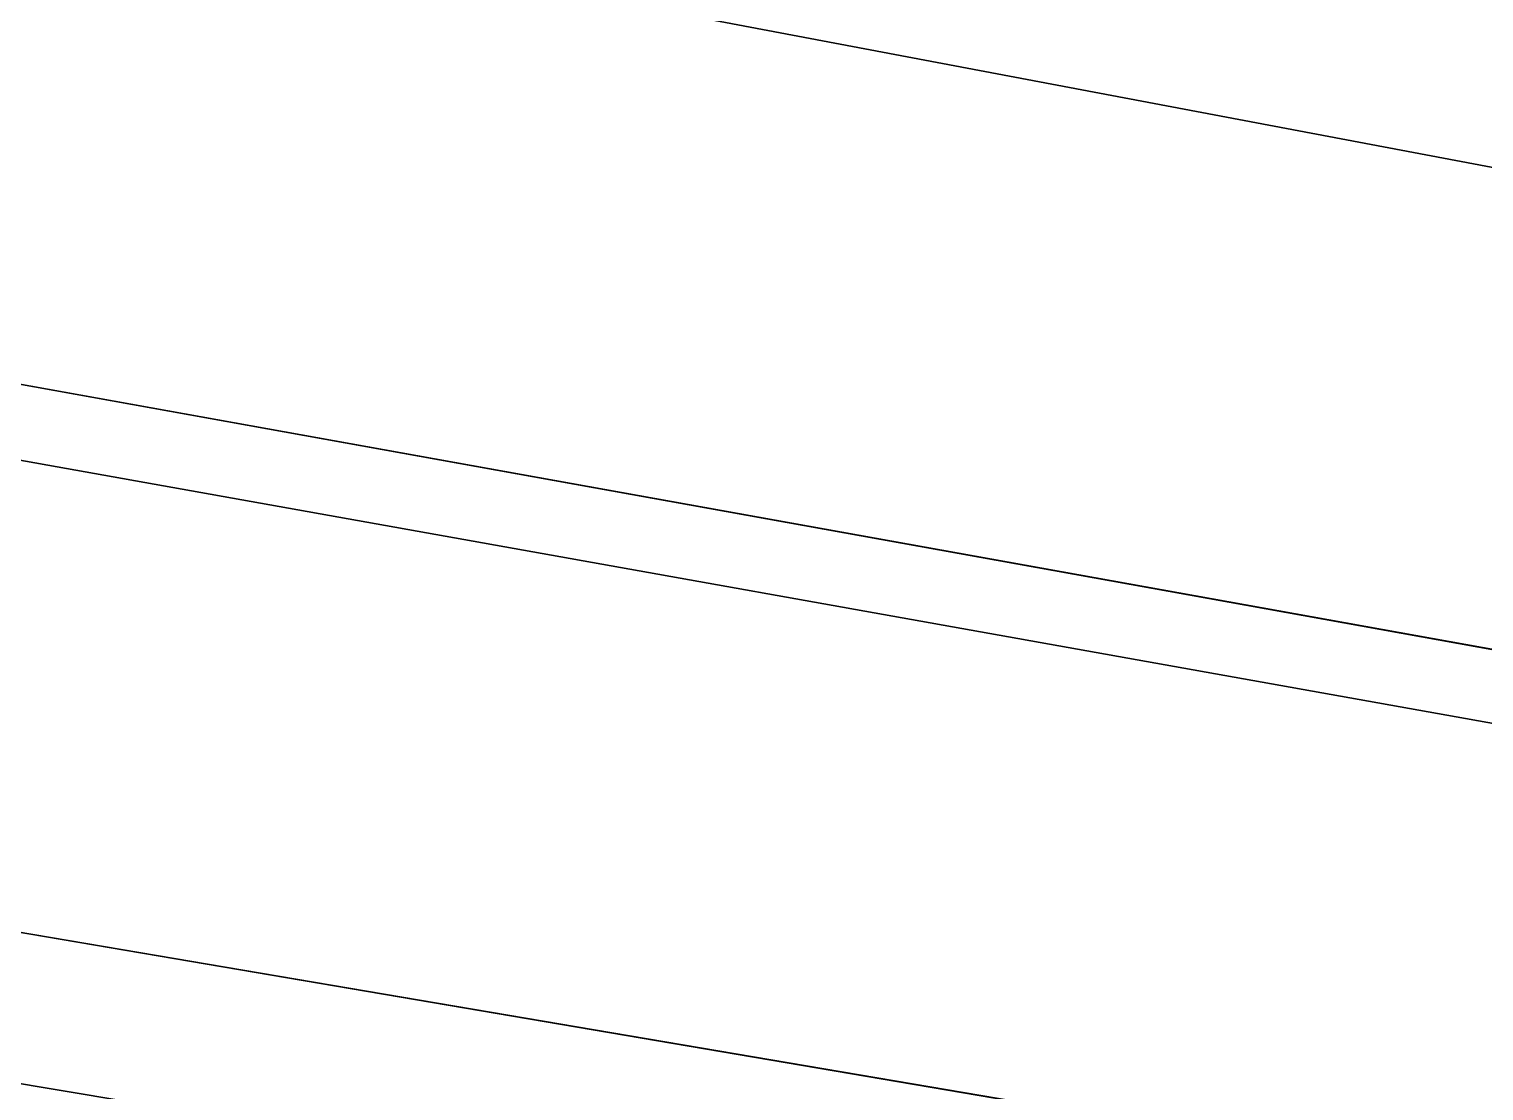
# Model space of a CAD drawing. Header units: metres. Extents: x 503497 to 504361, y 6966567 to 6966857.
# Drawn here: x 504140.60884 to 504140.61546, y 6966711.73104 to 6966711.73587 of the extents above; entities that cross this region are included whole.
import ezdxf

# ---------------------------------------------------------------- set-up
doc = ezdxf.new("R2010")
doc.units = ezdxf.units.M

msp = doc.modelspace()

# ---------------------------------------------------------------- linework, layer by layer
at = {"layer": 'SHADOW_APPROVED_20260114T072400'}
for points in [[(504128.3574, 6966713.6393), (504140.8554, 6966711.6898), (504068.847, 6966725.3285), (504056.349, 6966727.278), (504128.3574, 6966713.6393)], [(504140.8554, 6966711.6898), (504140.7719, 6966711.1544), (504068.7635, 6966724.7931), (504068.847, 6966725.3285), (504140.8554, 6966711.6898)], [(504140.8554, 6966711.6898), (504140.8554, 6966711.6898), (504068.847, 6966725.3285), (504068.847, 6966725.3285), (504140.8554, 6966711.6898)]]:
    msp.add_lwpolyline(points, close=True, dxfattribs=at)
at = {"layer": 'SHADOW_APPROVED_20260122T071500'}
for points in [[(504128.3574, 6966713.6393), (504140.8554, 6966711.6898), (504058.2889, 6966726.4579), (504045.7909, 6966728.4074), (504128.3574, 6966713.6393)], [(504140.8554, 6966711.6898), (504140.7719, 6966711.1544), (504058.2054, 6966725.9225), (504058.2889, 6966726.4579), (504140.8554, 6966711.6898)], [(504140.8554, 6966711.6898), (504140.8554, 6966711.6898), (504058.2889, 6966726.4579), (504058.2889, 6966726.4579), (504140.8554, 6966711.6898)]]:
    msp.add_lwpolyline(points, close=True, dxfattribs=at)
at = {"layer": 'SHADOW_APPROVED_20260126T071100'}
for points in [[(504128.3574, 6966713.6393), (504140.8554, 6966711.6898), (504052.4303, 6966726.7356), (504039.9323, 6966728.6851), (504128.3574, 6966713.6393)], [(504140.8554, 6966711.6898), (504140.7719, 6966711.1544), (504052.3468, 6966726.2002), (504052.4303, 6966726.7356), (504140.8554, 6966711.6898)], [(504140.8554, 6966711.6898), (504140.8554, 6966711.6898), (504052.4303, 6966726.7356), (504052.4303, 6966726.7356), (504140.8554, 6966711.6898)]]:
    msp.add_lwpolyline(points, close=True, dxfattribs=at)
at = {"layer": 'SHADOW_APPROVED_20261113T063500'}
for points in [[(504128.3574, 6966713.6393), (504140.8554, 6966711.6898), (504043.0453, 6966728.0595), (504030.5473, 6966730.009), (504128.3574, 6966713.6393)], [(504140.8554, 6966711.6898), (504140.7719, 6966711.1544), (504042.9618, 6966727.5241), (504043.0453, 6966728.0595), (504140.8554, 6966711.6898)], [(504140.8554, 6966711.6898), (504140.8554, 6966711.6898), (504043.0453, 6966728.0595), (504043.0453, 6966728.0595), (504140.8554, 6966711.6898)]]:
    msp.add_lwpolyline(points, close=True, dxfattribs=at)
at = {"layer": 'SHADOW_APPROVED_20261122T065200'}
for points in [[(504128.3574, 6966713.6393), (504140.8554, 6966711.6898), (504060.6913, 6966726.1406), (504048.1933, 6966728.0901), (504128.3574, 6966713.6393)], [(504140.8554, 6966711.6898), (504140.7719, 6966711.1544), (504060.6078, 6966725.6052), (504060.6913, 6966726.1406), (504140.8554, 6966711.6898)], [(504140.8554, 6966711.6898), (504140.8554, 6966711.6898), (504060.6913, 6966726.1406), (504060.6913, 6966726.1406), (504140.8554, 6966711.6898)]]:
    msp.add_lwpolyline(points, close=True, dxfattribs=at)
at = {"layer": 'SHADOW_COMPARATOR_RL48_20260114T072400'}
for points in [[(504128.3574, 6966713.6393), (504140.8554, 6966711.6898), (504095.9548, 6966720.1942), (504083.4568, 6966722.1437), (504128.3574, 6966713.6393)], [(504140.8554, 6966711.6898), (504140.7719, 6966711.1544), (504095.8713, 6966719.6588), (504095.9548, 6966720.1942), (504140.8554, 6966711.6898)], [(504140.8554, 6966711.6898), (504140.8554, 6966711.6898), (504095.9548, 6966720.1942), (504095.9548, 6966720.1942), (504140.8554, 6966711.6898)]]:
    msp.add_lwpolyline(points, close=True, dxfattribs=at)
at = {"layer": 'SHADOW_COMPARATOR_RL48_20260122T071500'}
for points in [[(504128.3574, 6966713.6393), (504140.8554, 6966711.6898), (504089.3713, 6966720.8984), (504076.8733, 6966722.8479), (504128.3574, 6966713.6393)], [(504140.8554, 6966711.6898), (504140.7719, 6966711.1544), (504089.2878, 6966720.363), (504089.3713, 6966720.8984), (504140.8554, 6966711.6898)], [(504140.8554, 6966711.6898), (504140.8554, 6966711.6898), (504089.3713, 6966720.8984), (504089.3713, 6966720.8984), (504140.8554, 6966711.6898)]]:
    msp.add_lwpolyline(points, close=True, dxfattribs=at)
at = {"layer": 'SHADOW_COMPARATOR_RL48_20260126T071100'}
for points in [[(504128.3574, 6966713.6393), (504140.8554, 6966711.6898), (504085.7182, 6966721.0716), (504073.2202, 6966723.0211), (504128.3574, 6966713.6393)], [(504140.8554, 6966711.6898), (504140.7719, 6966711.1544), (504085.6347, 6966720.5362), (504085.7182, 6966721.0716), (504140.8554, 6966711.6898)], [(504140.8554, 6966711.6898), (504140.8554, 6966711.6898), (504085.7182, 6966721.0716), (504085.7182, 6966721.0716), (504140.8554, 6966711.6898)]]:
    msp.add_lwpolyline(points, close=True, dxfattribs=at)
at = {"layer": 'SHADOW_COMPARATOR_RL48_20261113T063500'}
for points in [[(504128.3574, 6966713.6393), (504140.8554, 6966711.6898), (504079.8662, 6966721.8971), (504067.3682, 6966723.8466), (504128.3574, 6966713.6393)], [(504140.8554, 6966711.6898), (504140.7719, 6966711.1544), (504079.7827, 6966721.3617), (504079.8662, 6966721.8971), (504140.8554, 6966711.6898)], [(504140.8554, 6966711.6898), (504140.8554, 6966711.6898), (504079.8662, 6966721.8971), (504079.8662, 6966721.8971), (504140.8554, 6966711.6898)]]:
    msp.add_lwpolyline(points, close=True, dxfattribs=at)
at = {"layer": 'SHADOW_COMPARATOR_RL48_20261122T065200'}
for points in [[(504128.3574, 6966713.6393), (504140.8554, 6966711.6898), (504090.8693, 6966720.7005), (504078.3713, 6966722.65), (504128.3574, 6966713.6393)], [(504140.8554, 6966711.6898), (504140.7719, 6966711.1544), (504090.7858, 6966720.1651), (504090.8693, 6966720.7005), (504140.8554, 6966711.6898)], [(504140.8554, 6966711.6898), (504140.8554, 6966711.6898), (504090.8693, 6966720.7005), (504090.8693, 6966720.7005), (504140.8554, 6966711.6898)]]:
    msp.add_lwpolyline(points, close=True, dxfattribs=at)

doc.saveas('drawing.dxf')
